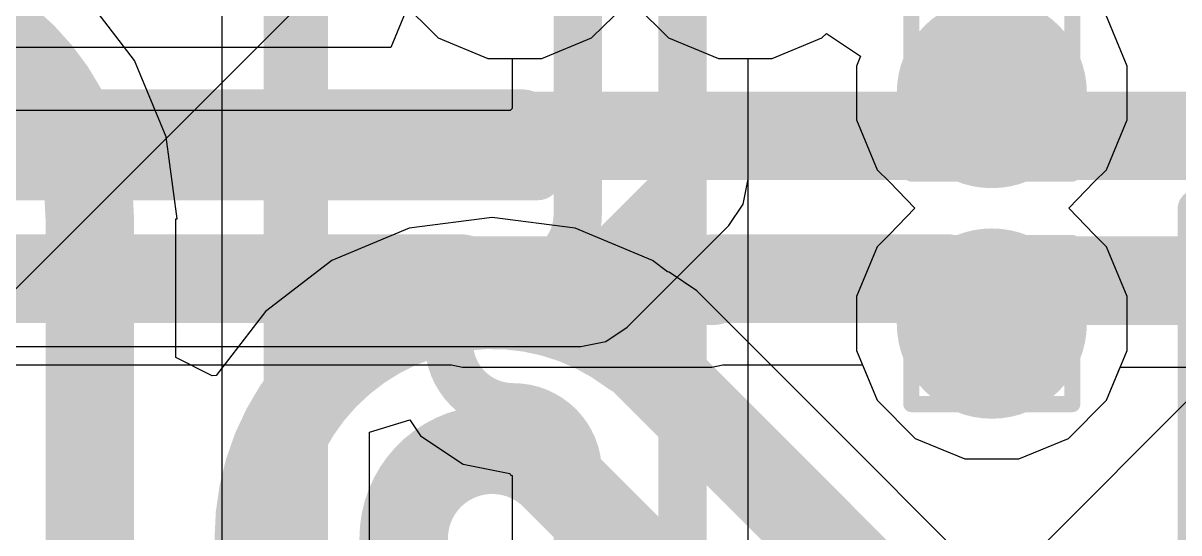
# Model space of a CAD drawing. Header units: inches. Extents: x -11 to 5433, y -4 to 5447.
# Drawn here: x 3.483 to 7.131, y 17.281 to 18.888 of the extents above; entities that cross this region are included whole.
import ezdxf

# ---------------------------------------------------------------- set-up
doc = ezdxf.new("R2010")
doc.units = ezdxf.units.IN
for name, color, linetype in [('Bottom Layer', 5, 'Continuous'), ('Drill Drawing', 1, 'Continuous'), ('Ground', 16, 'Continuous'), ('Power', 76, 'Continuous'), ('Top Layer', 1, 'Continuous'), ('Top Overlay', 2, 'Continuous'), ('Top Paste', 8, 'Continuous'), ('Top Solder', 216, 'Continuous'), ('Via Holes', 16, 'Continuous')]:
    doc.layers.add(name, color=color, linetype=linetype)

# ---------------------------------------------------------------- blocks, each defined once
blk = doc.blocks.new('R___0402_20')
at = {"layer": 'Top Layer'}
for points in [[(-0.6985, -0.3175), (-0.6985, 0.3174999999999999), (-0.2413000000000001, 0.3175), (-0.2412999999999999, -0.3174999999999999)], [(0.2413000000000001, -0.3175), (0.2412999999999999, 0.3174999999999999), (0.6985, 0.3175), (0.6985, -0.3174999999999999)]]:
    blk.add_hatch(color=1, dxfattribs=at).paths.add_polyline_path(points)
at = {"layer": 'Top Paste'}
for points in [[(-0.6985, -0.3175), (-0.6985, 0.3174999999999999), (-0.2413000000000001, 0.3175), (-0.2412999999999999, -0.3174999999999999)], [(0.2413000000000001, -0.3175), (0.2412999999999999, 0.3174999999999999), (0.6985, 0.3175), (0.6985, -0.3174999999999999)]]:
    blk.add_hatch(color=8, dxfattribs=at).paths.add_polyline_path(points)
at = {"layer": 'Top Solder'}
for points in [[(-0.75350116, -0.3725011600000001), (-0.75350116, 0.3725011599999999), (-0.18629884, 0.3725011600000001), (-0.1862988399999999, -0.3725011599999999)], [(0.18629884, -0.3725011600000001), (0.1862988399999999, 0.3725011599999999), (0.75350116, 0.3725011600000001), (0.75350116, -0.3725011599999999)]]:
    blk.add_hatch(color=216, dxfattribs=at).paths.add_polyline_path(points)
at = {"layer": 'Top Overlay'}
for points in [[(0.7874, 0.4064, 0.127, 0.127, 0), (-0.7874, 0.4064, 0.127, 0.127, 0)], [(-0.7874, -0.4064, 0.127, 0.127, 0), (-0.7874, 0.4064, 0.127, 0.127, 0)], [(0.7874, -0.4064, 0.127, 0.127, 0), (0.7874, 0.4064, 0.127, 0.127, 0)], [(0.7874, -0.4064, 0.127, 0.127, 0), (-0.7874, -0.4064, 0.127, 0.127, 0)], [(0.8128, -0.4318, 0.0032258, 0.0032258, 0), (-0.8128, -0.4318, 0.0032258, 0.0032258, 0)]]:
    blk.add_lwpolyline(points, format="xyseb", dxfattribs=at)
for points in [[(-0.8191499999999999, 0.4064, 0.0635, 0.0635, 1), (-0.7556499999999999, 0.4064, 0.0635, 0.0635, 1)], [(-0.8191499999999999, 0.4064, 0.0635, 0.0635, 1), (-0.7556499999999999, 0.4064, 0.0635, 0.0635, 1)], [(0.7556499999999999, 0.4064, 0.0635, 0.0635, 1), (0.8191499999999999, 0.4064, 0.0635, 0.0635, 1)], [(0.7556499999999999, 0.4064, 0.0635, 0.0635, 1), (0.8191499999999999, 0.4064, 0.0635, 0.0635, 1)], [(-0.8191499999999999, -0.4064, 0.0635, 0.0635, 1), (-0.7556499999999999, -0.4064, 0.0635, 0.0635, 1)], [(-0.8191499999999999, -0.4064, 0.0635, 0.0635, 1), (-0.7556499999999999, -0.4064, 0.0635, 0.0635, 1)], [(0.7556499999999999, -0.4064, 0.0635, 0.0635, 1), (0.8191499999999999, -0.4064, 0.0635, 0.0635, 1)], [(0.7556499999999999, -0.4064, 0.0635, 0.0635, 1), (0.8191499999999999, -0.4064, 0.0635, 0.0635, 1)], [(-0.81360518, -0.4318, 0.0016129, 0.0016129, 1), (-0.8119948199999999, -0.4318, 0.0016129, 0.0016129, 1)], [(0.8119948199999999, -0.4318, 0.0016129, 0.0016129, 1), (0.81360518, -0.4318, 0.0016129, 0.0016129, 1)]]:
    blk.add_lwpolyline(points, format="xyseb", close=True, dxfattribs=at)
blk = doc.blocks.new('TL3340AF160QG_48')
at = {"layer": 'Top Solder'}
for p in [(-1.70997118, 0.37511736), (0.7722387399999999, 1.95276216)]:
    blk.add_line(p, (-5443.02270804, 5441.637178679999), dxfattribs=at)

msp = doc.modelspace()

# ---------------------------------------------------------------- hatches: boundary and pattern name
at = {"layer": 'Bottom Layer'}
h = msp.add_hatch(color=5, dxfattribs=at)
edge = h.paths.add_edge_path()
edge.add_arc((6.540375539999999, 18.66795606), 0.2999994, 0, 360)
h = msp.add_hatch(color=5, dxfattribs=at)
edge = h.paths.add_edge_path()
edge.add_arc((6.540375539999999, 17.94095726), 0.2999994, 0, 360)
at = {"layer": 'Ground'}
h = msp.add_hatch(color=16, dxfattribs=at)
edge = h.paths.add_edge_path()
edge.add_arc((6.540375539999999, 18.66795606), 0.2999994, 0, 360)
h = msp.add_hatch(color=16, dxfattribs=at)
edge = h.paths.add_edge_path()
edge.add_arc((6.540375539999999, 17.94095726), 0.2999994, 0, 360)
at = {"layer": 'Power'}
h = msp.add_hatch(color=76, dxfattribs=at)
edge = h.paths.add_edge_path()
edge.add_arc((6.540375539999999, 18.66795606), 0.2999994, 0, 360)
h = msp.add_hatch(color=76, dxfattribs=at)
edge = h.paths.add_edge_path()
edge.add_arc((6.540375539999999, 17.94095726), 0.2999994, 0, 360)
at = {"layer": 'Top Layer'}
h = msp.add_hatch(color=1, dxfattribs=at)
edge = h.paths.add_edge_path()
edge.add_arc((6.540375539999999, 18.66795606), 0.2999994, 0, 360)
h = msp.add_hatch(color=1, dxfattribs=at)
edge = h.paths.add_edge_path()
edge.add_arc((6.540375539999999, 17.94095726), 0.2999994, 0, 360)
at = {"layer": 'Via Holes'}
h = msp.add_hatch(color=7, dxfattribs=at)
edge = h.paths.add_edge_path()
edge.add_arc((6.540375539999999, 18.66795606), 0.1499997, 0, 360)
h = msp.add_hatch(color=7, dxfattribs=at)
edge = h.paths.add_edge_path()
edge.add_arc((6.540375539999999, 17.94095726), 0.1499997, 0, 360)

# ---------------------------------------------------------------- linework, layer by layer
at = {"layer": 'Bottom Layer'}
for p, q in [((3.83514854, 18.7703841), (3.67636552, 18.97731282)), ((4.67330536, 18.96162324), (4.79342196, 18.84150664)), ((5.315828839999999, 18.88016544), (5.398795399999999, 18.96016528)), ((5.398795399999999, 18.96016528), (5.481761959999999, 18.88016544)), ((5.27717004, 18.84150664), (5.315828839999999, 18.88016544)), ((5.481761959999999, 18.88016544), (5.520420759999999, 18.84150664)), ((4.79342196, 18.84150664), (4.950360939999999, 18.77649788)), ((5.12023106, 18.77649788), (5.27717004, 18.84150664)), ((5.520420759999999, 18.84150664), (5.67735974, 18.77649788)), ((5.84722986, 18.77649788), (6.004168839999999, 18.84150664)), ((6.004168839999999, 18.84150664), (6.0185935, 18.8559313)), ((6.0185935, 18.8559313), (6.12625902, 18.78399088)), ((6.12625902, 18.78399088), (6.11337614, 18.75289112)), ((3.93496292, 18.52940922), (3.83514854, 18.7703841)), ((4.950360939999999, 18.77649788), (5.12023106, 18.77649788)), ((5.67735974, 18.77649788), (5.84722986, 18.77649788)), ((6.11337614, 18.75289112), (6.11337614, 18.583021)), ((6.11337614, 18.583021), (6.178384899999999, 18.42608202)), ((3.969009079999999, 18.27081182), (3.93496292, 18.52940922)), ((6.178384899999999, 18.42608202), (6.2170437, 18.38742322)), ((6.2170437, 18.38742322), (6.29704354, 18.30445666)), ((4.96375944, 18.27584356), (4.7018448, 18.24136306)), ((5.22567408, 18.24136306), (4.96375944, 18.27584356)), ((6.29704354, 18.30445666), (6.2170437, 18.2214901)), ((3.96568676, 17.8335432), (3.96568676, 18.27081182)), ((3.96568676, 18.27081182), (3.969009079999999, 18.27081182)), ((4.7018448, 18.24136306), (4.45778128, 18.14026598)), ((5.4697376, 18.14026598), (5.22567408, 18.24136306)), ((6.2170437, 18.2214901), (6.178384899999999, 18.1828313)), ((6.178384899999999, 18.1828313), (6.11337614, 18.02589232)), ((4.45778128, 18.14026598), (4.24819826, 17.97944842)), ((5.51724068, 18.10381698), (5.4697376, 18.14026598)), ((5.521718699999999, 18.10292544), (5.51724068, 18.10381698)), ((5.60993798, 18.04397966), (5.521718699999999, 18.10292544)), ((6.03235268, 17.62156496), (5.60993798, 18.04397966)), ((6.11337614, 18.02589232), (6.11337614, 17.8560222)), ((4.24819826, 17.97944842), (4.09268676, 17.77678182)), ((6.11337614, 17.8560222), (6.178384899999999, 17.69908322)), ((4.07944828, 17.7759741), (3.96568676, 17.8335432)), ((6.90236618, 17.69908322), (6.945797639999999, 17.80393188)), ((6.945797639999999, 17.80393188), (7.93368492, 17.80393188)), ((4.09268676, 17.77678182), (4.07944828, 17.7759741)), ((6.178384899999999, 17.69908322), (6.2985015, 17.57896662)), ((6.78224958, 17.57896662), (6.90236618, 17.69908322)), ((7.05205346, 16.60186418), (6.03235268, 17.62156496)), ((6.2985015, 17.57896662), (6.45544048, 17.51395786)), ((6.6253106, 17.51395786), (6.78224958, 17.57896662)), ((6.45544048, 17.51395786), (6.6253106, 17.51395786))]:
    msp.add_line(p, q, dxfattribs=at)
for points in [[(2.96986452, 18.99470928, 0.2794, 0.2794, -0.4142135623730951), (3.69376198, 18.27081182, 0.2794, 0.2794, 0)], [(6.540375539999999, 18.66795606, 0.2794, 0.2794, 0), (6.67527494, 18.53305666, 0.2794, 0.2794, 0)], [(6.67527494, 18.53305666, 0.2794, 0.2794, 0), (7.93369762, 18.53305666, 0.2794, 0.2794, 0)], [(3.69376198, 16.58409942, 0.2794, 0.2794, 0), (3.69376198, 18.27081182, 0.2794, 0.2794, 0)], [(6.540375539999999, 17.94095726, 0.2794, 0.2794, 0), (6.67527494, 18.07585666, 0.2794, 0.2794, 0)], [(6.67527494, 18.07585666, 0.2794, 0.2794, 0), (7.93369762, 18.07585666, 0.2794, 0.2794, 0)], [(4.22715944, 17.26388724, 0.2794, 0.2794, -0.6191797035056539), (5.407670159999999, 17.85169912, 0.2794, 0.2794, 0)], [(5.407670159999999, 17.85169912, 0.2794, 0.2794, 0), (5.417657439999999, 17.85169912, 0.2794, 0.2794, 0)], [(5.417657439999999, 17.85169912, 0.2794, 0.2794, 0), (5.840072139999999, 17.42928442, 0.2794, 0.2794, 0)], [(4.68435944, 17.26388724, 0.2794, 0.2794, -0.6693159565241121), (5.16194548, 17.46083122, 0.2794, 0.2794, 0)], [(5.16227822, 17.46050102, 0.2794, 0.2794, -0.0005146242736205246), (5.16194548, 17.46083122, 0.2794, 0.2794, 0)], [(5.16227822, 17.46050102, 0.2794, 0.2794, 0), (5.840072139999999, 16.7827071, 0.2794, 0.2794, 0)], [(5.840072139999999, 17.42928442, 0.2794, 0.2794, 0), (7.55407938, 15.71527718, 0.2794, 0.2794, 0)], [(4.22715944, 16.58409942, 0.2794, 0.2794, 0), (4.22715944, 17.26388724, 0.2794, 0.2794, 0)], [(4.68435944, 16.58409942, 0.2794, 0.2794, 0), (4.68435944, 17.26388724, 0.2794, 0.2794, 0)]]:
    msp.add_lwpolyline(points, format="xyseb", dxfattribs=at)
for points in [[(6.47052554, 18.66795606, 0.1397, 0.1397, 1), (6.61022554, 18.66795606, 0.1397, 0.1397, 1)], [(6.60542494, 18.53305666, 0.1397, 0.1397, 1), (6.74512494, 18.53305666, 0.1397, 0.1397, 1)], [(6.60542494, 18.53305666, 0.1397, 0.1397, 1), (6.74512494, 18.53305666, 0.1397, 0.1397, 1)], [(3.623911979999999, 18.27081182, 0.1397, 0.1397, 1), (3.763611979999999, 18.27081182, 0.1397, 0.1397, 1)], [(3.623911979999999, 18.27081182, 0.1397, 0.1397, 1), (3.763611979999999, 18.27081182, 0.1397, 0.1397, 1)], [(6.60542494, 18.07585666, 0.1397, 0.1397, 1), (6.74512494, 18.07585666, 0.1397, 0.1397, 1)], [(6.60542494, 18.07585666, 0.1397, 0.1397, 1), (6.74512494, 18.07585666, 0.1397, 0.1397, 1)], [(6.47052554, 17.94095726, 0.1397, 0.1397, 1), (6.61022554, 17.94095726, 0.1397, 0.1397, 1)], [(5.33782016, 17.85169912, 0.1397, 0.1397, 1), (5.477520159999999, 17.85169912, 0.1397, 0.1397, 1)], [(5.33782016, 17.85169912, 0.1397, 0.1397, 1), (5.477520159999999, 17.85169912, 0.1397, 0.1397, 1)], [(5.34780744, 17.85169912, 0.1397, 0.1397, 1), (5.48750744, 17.85169912, 0.1397, 0.1397, 1)], [(5.34780744, 17.85169912, 0.1397, 0.1397, 1), (5.48750744, 17.85169912, 0.1397, 0.1397, 1)], [(5.092095479999999, 17.46083122, 0.1397, 0.1397, 1), (5.23179548, 17.46083122, 0.1397, 0.1397, 1)], [(5.092095479999999, 17.46083122, 0.1397, 0.1397, 1), (5.23179548, 17.46083122, 0.1397, 0.1397, 1)], [(5.09242822, 17.46050102, 0.1397, 0.1397, 1), (5.232128219999999, 17.46050102, 0.1397, 0.1397, 1)], [(5.09242822, 17.46050102, 0.1397, 0.1397, 1), (5.232128219999999, 17.46050102, 0.1397, 0.1397, 1)], [(5.77022214, 17.42928442, 0.1397, 0.1397, 1), (5.90992214, 17.42928442, 0.1397, 0.1397, 1)], [(5.77022214, 17.42928442, 0.1397, 0.1397, 1), (5.90992214, 17.42928442, 0.1397, 0.1397, 1)], [(4.15730944, 17.26388724, 0.1397, 0.1397, 1), (4.29700944, 17.26388724, 0.1397, 0.1397, 1)], [(4.15730944, 17.26388724, 0.1397, 0.1397, 1), (4.29700944, 17.26388724, 0.1397, 0.1397, 1)], [(4.614509439999999, 17.26388724, 0.1397, 0.1397, 1), (4.754209439999999, 17.26388724, 0.1397, 0.1397, 1)], [(4.614509439999999, 17.26388724, 0.1397, 0.1397, 1), (4.754209439999999, 17.26388724, 0.1397, 0.1397, 1)]]:
    msp.add_lwpolyline(points, format="xyseb", close=True, dxfattribs=at)
at = {"layer": 'Drill Drawing'}
for points in [[(6.28637554, 18.41395606, 0.0508, 0.0508, 0), (6.28637554, 18.92195606, 0.0508, 0.0508, 0)], [(6.794375539999999, 18.41395606, 0.0508, 0.0508, 0), (6.794375539999999, 18.92195606, 0.0508, 0.0508, 0)], [(6.38797554, 18.82035606, 0.0508, 0.0508, 0), (6.69277554, 18.82035606, 0.0508, 0.0508, 0)], [(6.38797554, 18.51555606, 0.0508, 0.0508, 0), (6.38797554, 18.82035606, 0.0508, 0.0508, 0)], [(6.69277554, 18.51555606, 0.0508, 0.0508, 0), (6.69277554, 18.82035606, 0.0508, 0.0508, 0)], [(6.38797554, 18.51555606, 0.0508, 0.0508, 0), (6.69277554, 18.51555606, 0.0508, 0.0508, 0)], [(6.28637554, 18.41395606, 0.0508, 0.0508, 0), (6.794375539999999, 18.41395606, 0.0508, 0.0508, 0)], [(6.28637554, 18.19495726, 0.0508, 0.0508, 0), (6.794375539999999, 18.19495726, 0.0508, 0.0508, 0)], [(6.28637554, 17.68695726, 0.0508, 0.0508, 0), (6.28637554, 18.19495726, 0.0508, 0.0508, 0)], [(6.794375539999999, 17.68695726, 0.0508, 0.0508, 0), (6.794375539999999, 18.19495726, 0.0508, 0.0508, 0)], [(6.38797554, 18.09335726, 0.0508, 0.0508, 0), (6.69277554, 18.09335726, 0.0508, 0.0508, 0)], [(6.38797554, 17.78855726, 0.0508, 0.0508, 0), (6.38797554, 18.09335726, 0.0508, 0.0508, 0)], [(6.69277554, 17.78855726, 0.0508, 0.0508, 0), (6.69277554, 18.09335726, 0.0508, 0.0508, 0)], [(6.38797554, 17.78855726, 0.0508, 0.0508, 0), (6.69277554, 17.78855726, 0.0508, 0.0508, 0)], [(6.28637554, 17.68695726, 0.0508, 0.0508, 0), (6.794375539999999, 17.68695726, 0.0508, 0.0508, 0)]]:
    msp.add_lwpolyline(points, format="xyseb", dxfattribs=at)
for points in [[(6.375275540000001, 18.82035606, 0.0254, 0.0254, 1), (6.40067554, 18.82035606, 0.0254, 0.0254, 1)], [(6.375275540000001, 18.82035606, 0.0254, 0.0254, 1), (6.40067554, 18.82035606, 0.0254, 0.0254, 1)], [(6.680075539999999, 18.82035606, 0.0254, 0.0254, 1), (6.705475539999999, 18.82035606, 0.0254, 0.0254, 1)], [(6.680075539999999, 18.82035606, 0.0254, 0.0254, 1), (6.705475539999999, 18.82035606, 0.0254, 0.0254, 1)], [(6.375275540000001, 18.51555606, 0.0254, 0.0254, 1), (6.40067554, 18.51555606, 0.0254, 0.0254, 1)], [(6.375275540000001, 18.51555606, 0.0254, 0.0254, 1), (6.40067554, 18.51555606, 0.0254, 0.0254, 1)], [(6.680075539999999, 18.51555606, 0.0254, 0.0254, 1), (6.705475539999999, 18.51555606, 0.0254, 0.0254, 1)], [(6.680075539999999, 18.51555606, 0.0254, 0.0254, 1), (6.705475539999999, 18.51555606, 0.0254, 0.0254, 1)], [(6.273675539999999, 18.41395606, 0.0254, 0.0254, 1), (6.29907554, 18.41395606, 0.0254, 0.0254, 1)], [(6.273675539999999, 18.41395606, 0.0254, 0.0254, 1), (6.29907554, 18.41395606, 0.0254, 0.0254, 1)], [(6.781675539999999, 18.41395606, 0.0254, 0.0254, 1), (6.80707554, 18.41395606, 0.0254, 0.0254, 1)], [(6.781675539999999, 18.41395606, 0.0254, 0.0254, 1), (6.80707554, 18.41395606, 0.0254, 0.0254, 1)], [(6.273675539999999, 18.19495726, 0.0254, 0.0254, 1), (6.29907554, 18.19495726, 0.0254, 0.0254, 1)], [(6.273675539999999, 18.19495726, 0.0254, 0.0254, 1), (6.29907554, 18.19495726, 0.0254, 0.0254, 1)], [(6.781675539999999, 18.19495726, 0.0254, 0.0254, 1), (6.80707554, 18.19495726, 0.0254, 0.0254, 1)], [(6.781675539999999, 18.19495726, 0.0254, 0.0254, 1), (6.80707554, 18.19495726, 0.0254, 0.0254, 1)], [(6.375275540000001, 18.09335726, 0.0254, 0.0254, 1), (6.40067554, 18.09335726, 0.0254, 0.0254, 1)], [(6.375275540000001, 18.09335726, 0.0254, 0.0254, 1), (6.40067554, 18.09335726, 0.0254, 0.0254, 1)], [(6.680075539999999, 18.09335726, 0.0254, 0.0254, 1), (6.705475539999999, 18.09335726, 0.0254, 0.0254, 1)], [(6.680075539999999, 18.09335726, 0.0254, 0.0254, 1), (6.705475539999999, 18.09335726, 0.0254, 0.0254, 1)], [(6.375275540000001, 17.78855726, 0.0254, 0.0254, 1), (6.40067554, 17.78855726, 0.0254, 0.0254, 1)], [(6.375275540000001, 17.78855726, 0.0254, 0.0254, 1), (6.40067554, 17.78855726, 0.0254, 0.0254, 1)], [(6.680075539999999, 17.78855726, 0.0254, 0.0254, 1), (6.705475539999999, 17.78855726, 0.0254, 0.0254, 1)], [(6.680075539999999, 17.78855726, 0.0254, 0.0254, 1), (6.705475539999999, 17.78855726, 0.0254, 0.0254, 1)], [(6.273675539999999, 17.68695726, 0.0254, 0.0254, 1), (6.29907554, 17.68695726, 0.0254, 0.0254, 1)], [(6.273675539999999, 17.68695726, 0.0254, 0.0254, 1), (6.29907554, 17.68695726, 0.0254, 0.0254, 1)], [(6.781675539999999, 17.68695726, 0.0254, 0.0254, 1), (6.80707554, 17.68695726, 0.0254, 0.0254, 1)], [(6.781675539999999, 17.68695726, 0.0254, 0.0254, 1), (6.80707554, 17.68695726, 0.0254, 0.0254, 1)]]:
    msp.add_lwpolyline(points, format="xyseb", close=True, dxfattribs=at)
at = {"layer": 'Ground'}
for p, q in [((4.11073346, 20.45265658), (4.11073346, 7.89475434)), ((6.967374939999999, 18.75289112), (6.90236618, 18.9098301)), ((5.84722986, 18.77649788), (6.004168839999999, 18.84150664)), ((6.004168839999999, 18.84150664), (6.0185935, 18.8559313)), ((6.0185935, 18.8559313), (6.12625902, 18.78399088)), ((6.12625902, 18.78399088), (6.11337614, 18.75289112)), ((5.77107558, 15.11817906), (5.77107558, 18.77649788)), ((5.77107558, 18.77649788), (5.84722986, 18.77649788)), ((6.11337614, 18.75289112), (6.11337614, 18.583021)), ((6.967374939999999, 18.583021), (6.967374939999999, 18.75289112)), ((6.11337614, 18.583021), (6.178384899999999, 18.42608202)), ((6.90236618, 18.42608202), (6.967374939999999, 18.583021)), ((6.178384899999999, 18.42608202), (6.2170437, 18.38742322)), ((6.863707379999999, 18.38742322), (6.90236618, 18.42608202)), ((6.2170437, 18.38742322), (6.29704354, 18.30445666)), ((6.78370754, 18.30445666), (6.863707379999999, 18.38742322)), ((6.29704354, 18.30445666), (6.2170437, 18.2214901)), ((6.863707379999999, 18.2214901), (6.78370754, 18.30445666)), ((6.2170437, 18.2214901), (6.178384899999999, 18.1828313)), ((6.90236618, 18.1828313), (6.863707379999999, 18.2214901)), ((6.178384899999999, 18.1828313), (6.11337614, 18.02589232)), ((6.967374939999999, 18.02589232), (6.90236618, 18.1828313)), ((6.11337614, 18.02589232), (6.11337614, 17.8560222)), ((6.967374939999999, 17.8560222), (6.967374939999999, 18.02589232)), ((6.11337614, 17.8560222), (6.178384899999999, 17.69908322)), ((6.90236618, 17.69908322), (6.967374939999999, 17.8560222)), ((6.178384899999999, 17.69908322), (6.2985015, 17.57896662)), ((6.78224958, 17.57896662), (6.90236618, 17.69908322)), ((4.5768895, 17.59879894), (4.7038895, 17.63732312)), ((4.7038895, 17.63732312), (4.737470839999999, 17.58706668)), ((4.5768895, 7.79821148), (4.5768895, 17.59879894)), ((4.737470839999999, 17.58706668), (4.87190034, 17.49724466)), ((6.2985015, 17.57896662), (6.45544048, 17.51395786)), ((6.6253106, 17.51395786), (6.78224958, 17.57896662)), ((6.45544048, 17.51395786), (6.6253106, 17.51395786)), ((4.87190034, 17.49724466), (5.01911112, 17.46796354)), ((5.01911112, 17.46796354), (5.02077482, 17.46394526)), ((5.02077482, 17.46394526), (5.026515219999999, 17.46156782)), ((5.026515219999999, 17.46156782), (5.026515219999999, 15.94194932))]:
    msp.add_line(p, q, dxfattribs=at)
for points in [[(4.34381148, 7.79821148, 0.2032, 0.2032, 0), (4.34381148, 20.60084526, 0.2032, 0.2032, 0)], [(5.2336954, 18.76907854, 0.1524, 0.1524, 0), (5.2336954, 19.00509788, 0.1524, 0.1524, 0)], [(5.5638954, 6.313952319999999, 0.1524, 0.1524, 0), (5.5638954, 19.00509788, 0.1524, 0.1524, 0)], [(5.2336954, 18.28646584, 0.1524, 0.1524, 0), (5.2336954, 18.76907854, 0.1524, 0.1524, 0)], [(5.2336954, 18.28646584, 0.1524, 0.1524, -0.4142135623730951), (5.0304954, 18.08326584, 0.1524, 0.1524, 0)], [(5.03047, 17.67686584, 0.1524, 0.1524, -0.9999999999999999), (5.03047, 18.08326584, 0.1524, 0.1524, 0)], [(5.03047, 18.08326584, 0.1524, 0.1524, 0), (5.0304954, 18.08326584, 0.1524, 0.1524, 0)], [(5.03047, 17.67686584, 0.1524, 0.1524, 0), (5.0304954, 17.67686584, 0.1524, 0.1524, 0)], [(5.0304954, 17.67686584, 0.1524, 0.1524, -0.4142135623730951), (5.2336954, 17.47366584, 0.1524, 0.1524, 0)], [(5.2336954, 15.94194932, 0.1524, 0.1524, 0), (5.2336954, 17.47366584, 0.1524, 0.1524, 0)]]:
    msp.add_lwpolyline(points, format="xyseb", dxfattribs=at)
for points in [[(5.1955954, 18.76907854, 0.0762, 0.0762, 1), (5.2717954, 18.76907854, 0.0762, 0.0762, 1)], [(5.1955954, 18.76907854, 0.0762, 0.0762, 1), (5.2717954, 18.76907854, 0.0762, 0.0762, 1)], [(5.1955954, 18.28646584, 0.0762, 0.0762, 1), (5.2717954, 18.28646584, 0.0762, 0.0762, 1)], [(5.1955954, 18.28646584, 0.0762, 0.0762, 1), (5.2717954, 18.28646584, 0.0762, 0.0762, 1)], [(4.99237, 18.08326584, 0.0762, 0.0762, 1), (5.06857, 18.08326584, 0.0762, 0.0762, 1)], [(4.99237, 18.08326584, 0.0762, 0.0762, 1), (5.06857, 18.08326584, 0.0762, 0.0762, 1)], [(4.992395399999999, 18.08326584, 0.0762, 0.0762, 1), (5.0685954, 18.08326584, 0.0762, 0.0762, 1)], [(4.992395399999999, 18.08326584, 0.0762, 0.0762, 1), (5.0685954, 18.08326584, 0.0762, 0.0762, 1)], [(4.99237, 17.67686584, 0.0762, 0.0762, 1), (5.06857, 17.67686584, 0.0762, 0.0762, 1)], [(4.99237, 17.67686584, 0.0762, 0.0762, 1), (5.06857, 17.67686584, 0.0762, 0.0762, 1)], [(4.992395399999999, 17.67686584, 0.0762, 0.0762, 1), (5.0685954, 17.67686584, 0.0762, 0.0762, 1)], [(4.992395399999999, 17.67686584, 0.0762, 0.0762, 1), (5.0685954, 17.67686584, 0.0762, 0.0762, 1)], [(5.1955954, 17.47366584, 0.0762, 0.0762, 1), (5.2717954, 17.47366584, 0.0762, 0.0762, 1)], [(5.1955954, 17.47366584, 0.0762, 0.0762, 1), (5.2717954, 17.47366584, 0.0762, 0.0762, 1)]]:
    msp.add_lwpolyline(points, format="xyseb", close=True, dxfattribs=at)
at = {"layer": 'Power'}
for p, q in [((4.67330536, 18.96162324), (4.79342196, 18.84150664)), ((6.967374939999999, 18.75289112), (6.90236618, 18.9098301)), ((4.79342196, 18.84150664), (4.950360939999999, 18.77649788)), ((5.84722986, 18.77649788), (6.004168839999999, 18.84150664)), ((6.004168839999999, 18.84150664), (6.0185935, 18.8559313)), ((6.0185935, 18.8559313), (6.12625902, 18.78399088)), ((6.12625902, 18.78399088), (6.11337614, 18.75289112)), ((4.950360939999999, 18.77649788), (5.026515219999999, 18.77649788)), ((5.026515219999999, 18.77649788), (5.026515219999999, 18.6188731)), ((5.77107558, 18.55479398), (5.77107558, 18.77649788)), ((5.77107558, 18.77649788), (5.84722986, 18.77649788)), ((6.11337614, 18.75289112), (6.11337614, 18.583021)), ((6.967374939999999, 18.583021), (6.967374939999999, 18.75289112)), ((5.02087896, 18.61323938), (1.88381894, 18.61323938)), ((5.026515219999999, 18.6188731), (5.02087896, 18.61323938)), ((6.11337614, 18.583021), (6.178384899999999, 18.42608202)), ((6.90236618, 18.42608202), (6.967374939999999, 18.583021)), ((5.771078119999999, 18.55478128), (5.77107558, 18.55479398)), ((5.771078119999999, 18.39630052), (5.771078119999999, 18.55478128)), ((6.178384899999999, 18.42608202), (6.2170437, 18.38742322)), ((6.863707379999999, 18.38742322), (6.90236618, 18.42608202)), ((5.755307259999999, 18.31700426), (5.771080659999999, 18.39628782)), ((5.771080659999999, 18.39628782), (5.771078119999999, 18.39630052)), ((6.2170437, 18.38742322), (6.29704354, 18.30445666)), ((6.78370754, 18.30445666), (6.863707379999999, 18.38742322)), ((5.71039752, 18.24978824), (5.755307259999999, 18.31700426)), ((6.29704354, 18.30445666), (6.2170437, 18.2214901)), ((6.863707379999999, 18.2214901), (6.78370754, 18.30445666)), ((5.613689559999999, 18.15308028), (5.7103899, 18.24978316)), ((5.7103899, 18.24978316), (5.71039752, 18.24978824)), ((6.2170437, 18.2214901), (6.178384899999999, 18.1828313)), ((6.90236618, 18.1828313), (6.863707379999999, 18.2214901)), ((6.178384899999999, 18.1828313), (6.11337614, 18.02589232)), ((6.967374939999999, 18.02589232), (6.90236618, 18.1828313)), ((5.389971439999999, 17.92935962), (5.61367686, 18.15306758)), ((5.61367686, 18.15306758), (5.61368448, 18.15307266)), ((5.61368448, 18.15307266), (5.613689559999999, 18.15308028)), ((6.11337614, 18.02589232), (6.11337614, 17.8560222)), ((6.967374939999999, 17.8560222), (6.967374939999999, 18.02589232)), ((5.32275796, 17.88444988), (5.389971439999999, 17.92935962)), ((5.24347186, 17.86867648), (5.32275796, 17.88444988)), ((-2.28066854, 17.86867902), (5.24345916, 17.86867902)), ((5.24345916, 17.86867902), (5.24347186, 17.86867648)), ((6.11337614, 17.8560222), (6.178384899999999, 17.69908322)), ((6.90236618, 17.69908322), (6.967374939999999, 17.8560222)), ((6.178384899999999, 17.69908322), (6.2985015, 17.57896662)), ((6.78224958, 17.57896662), (6.90236618, 17.69908322)), ((6.2985015, 17.57896662), (6.45544048, 17.51395786)), ((6.6253106, 17.51395786), (6.78224958, 17.57896662)), ((6.45544048, 17.51395786), (6.6253106, 17.51395786))]:
    msp.add_line(p, q, dxfattribs=at)
for points in [[(5.2336954, 18.55478382, 0.1524, 0.1524, 0), (5.2336954, 19.00509788, 0.1524, 0.1524, 0)], [(5.5638954, 18.55478382, 0.1524, 0.1524, 0), (5.5638954, 19.00509788, 0.1524, 0.1524, 0)], [(5.10669794, 18.4060592, 0.1524, 0.1524, 0), (5.233697939999999, 18.5330592, 0.1524, 0.1524, 0)], [(5.2336954, 18.55478382, 0.1524, 0.1524, 0), (5.233697939999999, 18.55478128, 0.1524, 0.1524, 0)], [(5.233697939999999, 18.5330592, 0.1524, 0.1524, 0), (5.233697939999999, 18.55478128, 0.1524, 0.1524, 0)], [(5.5638954, 18.55478382, 0.1524, 0.1524, 0), (5.563897939999999, 18.55478128, 0.1524, 0.1524, 0)], [(5.563897939999999, 18.39628782, 0.1524, 0.1524, 0), (5.563897939999999, 18.55478128, 0.1524, 0.1524, 0)], [(-2.14884508, 18.4060592, 0.1524, 0.1524, 0), (5.10669794, 18.4060592, 0.1524, 0.1524, 0)], [(5.467184899999999, 18.29957478, 0.1524, 0.1524, 0), (5.563897939999999, 18.39628782, 0.1524, 0.1524, 0)], [(5.24347186, 18.0758592, 0.1524, 0.1524, 0), (5.467184899999999, 18.29957224, 0.1524, 0.1524, 0)], [(5.467184899999999, 18.29957224, 0.1524, 0.1524, 0), (5.467184899999999, 18.29957478, 0.1524, 0.1524, 0)], [(-2.28561646, 18.0758592, 0.1524, 0.1524, 0), (5.24347186, 18.0758592, 0.1524, 0.1524, 0)]]:
    msp.add_lwpolyline(points, format="xyseb", dxfattribs=at)
for points in [[(5.1955954, 18.55478382, 0.0762, 0.0762, 1), (5.2717954, 18.55478382, 0.0762, 0.0762, 1)], [(5.1955954, 18.55478382, 0.0762, 0.0762, 1), (5.2717954, 18.55478382, 0.0762, 0.0762, 1)], [(5.19559794, 18.55478128, 0.0762, 0.0762, 1), (5.271797939999999, 18.55478128, 0.0762, 0.0762, 1)], [(5.19559794, 18.55478128, 0.0762, 0.0762, 1), (5.271797939999999, 18.55478128, 0.0762, 0.0762, 1)], [(5.19559794, 18.5330592, 0.0762, 0.0762, 1), (5.271797939999999, 18.5330592, 0.0762, 0.0762, 1)], [(5.19559794, 18.5330592, 0.0762, 0.0762, 1), (5.271797939999999, 18.5330592, 0.0762, 0.0762, 1)], [(5.5257954, 18.55478382, 0.0762, 0.0762, 1), (5.6019954, 18.55478382, 0.0762, 0.0762, 1)], [(5.5257954, 18.55478382, 0.0762, 0.0762, 1), (5.6019954, 18.55478382, 0.0762, 0.0762, 1)], [(5.525797939999999, 18.55478128, 0.0762, 0.0762, 1), (5.60199794, 18.55478128, 0.0762, 0.0762, 1)], [(5.525797939999999, 18.55478128, 0.0762, 0.0762, 1), (5.60199794, 18.55478128, 0.0762, 0.0762, 1)], [(5.06859794, 18.4060592, 0.0762, 0.0762, 1), (5.14479794, 18.4060592, 0.0762, 0.0762, 1)], [(5.06859794, 18.4060592, 0.0762, 0.0762, 1), (5.14479794, 18.4060592, 0.0762, 0.0762, 1)], [(5.525797939999999, 18.39628782, 0.0762, 0.0762, 1), (5.60199794, 18.39628782, 0.0762, 0.0762, 1)], [(5.525797939999999, 18.39628782, 0.0762, 0.0762, 1), (5.60199794, 18.39628782, 0.0762, 0.0762, 1)], [(5.429084899999999, 18.29957478, 0.0762, 0.0762, 1), (5.505284899999999, 18.29957478, 0.0762, 0.0762, 1)], [(5.429084899999999, 18.29957478, 0.0762, 0.0762, 1), (5.505284899999999, 18.29957478, 0.0762, 0.0762, 1)], [(5.429084899999999, 18.29957224, 0.0762, 0.0762, 1), (5.505284899999999, 18.29957224, 0.0762, 0.0762, 1)], [(5.429084899999999, 18.29957224, 0.0762, 0.0762, 1), (5.505284899999999, 18.29957224, 0.0762, 0.0762, 1)], [(5.20537186, 18.0758592, 0.0762, 0.0762, 1), (5.28157186, 18.0758592, 0.0762, 0.0762, 1)], [(5.20537186, 18.0758592, 0.0762, 0.0762, 1), (5.28157186, 18.0758592, 0.0762, 0.0762, 1)]]:
    msp.add_lwpolyline(points, format="xyseb", close=True, dxfattribs=at)
at = {"layer": 'Top Layer'}
for p, q in [((4.69599518, 18.93893342), (4.643389239999999, 18.81193342)), ((6.967374939999999, 18.75289112), (6.90236618, 18.9098301)), ((4.643389239999999, 18.81193342), (-1.6532733, 18.81193342)), ((6.967374939999999, 18.583021), (6.967374939999999, 18.75289112)), ((6.90236618, 18.42608202), (6.967374939999999, 18.583021)), ((6.863707379999999, 18.38742322), (6.90236618, 18.42608202)), ((6.78370754, 18.30445666), (6.863707379999999, 18.38742322)), ((6.863707379999999, 18.2214901), (6.78370754, 18.30445666)), ((6.90236618, 18.1828313), (6.863707379999999, 18.2214901)), ((6.967374939999999, 18.02589232), (6.90236618, 18.1828313)), ((6.967374939999999, 17.8560222), (6.967374939999999, 18.02589232)), ((6.90236618, 17.69908322), (6.967374939999999, 17.8560222)), ((-3.33045816, 17.81088386), (4.835286239999999, 17.81088386)), ((4.835286239999999, 17.81088386), (4.870246799999999, 17.80392934)), ((4.870246799999999, 17.80392934), (4.8702595, 17.80393188)), ((4.8702595, 17.80393188), (5.65656222, 17.80393188)), ((5.65656222, 17.80393188), (5.69151262, 17.81088386)), ((5.69151262, 17.81088386), (6.13207308, 17.81088386)), ((6.13207308, 17.81088386), (6.178384899999999, 17.69908322)), ((6.178384899999999, 17.69908322), (6.2985015, 17.57896662)), ((6.78224958, 17.57896662), (6.90236618, 17.69908322)), ((6.2985015, 17.57896662), (6.45544048, 17.51395786)), ((6.6253106, 17.51395786), (6.78224958, 17.57896662)), ((6.45544048, 17.51395786), (6.6253106, 17.51395786))]:
    msp.add_line(p, q, dxfattribs=at)
for points in [[(6.40547614, 18.53305666, 0.2794, 0.2794, 0), (6.540375539999999, 18.66795606, 0.2794, 0.2794, 0)], [(-3.60098086, 18.54000864, 0.2794, 0.2794, 0), (5.052672139999999, 18.54000864, 0.2794, 0.2794, 0)], [(5.052672139999999, 18.54000864, 0.2794, 0.2794, 0), (5.05962412, 18.53305666, 0.2794, 0.2794, 0)], [(5.05962412, 18.53305666, 0.2794, 0.2794, 0), (6.40547614, 18.53305666, 0.2794, 0.2794, 0)], [(-3.60098086, 18.08280864, 0.2794, 0.2794, 0), (4.86329482, 18.08280864, 0.2794, 0.2794, 0)], [(4.86329482, 18.08280864, 0.2794, 0.2794, 0), (4.870246799999999, 18.07585666, 0.2794, 0.2794, 0)], [(4.870246799999999, 18.07585666, 0.2794, 0.2794, 0), (5.65656222, 18.07585666, 0.2794, 0.2794, 0)], [(5.65656222, 18.07585666, 0.2794, 0.2794, 0), (5.6635142, 18.08280864, 0.2794, 0.2794, 0)], [(5.6635142, 18.08280864, 0.2794, 0.2794, 0), (6.398524159999999, 18.08280864, 0.2794, 0.2794, 0)], [(6.398524159999999, 18.08280864, 0.2794, 0.2794, 0), (6.540375539999999, 17.94095726, 0.2794, 0.2794, 0)]]:
    msp.add_lwpolyline(points, format="xyseb", dxfattribs=at)
for points in [[(6.47052554, 18.66795606, 0.1397, 0.1397, 1), (6.61022554, 18.66795606, 0.1397, 0.1397, 1)], [(4.98282214, 18.54000864, 0.1397, 0.1397, 1), (5.122522139999999, 18.54000864, 0.1397, 0.1397, 1)], [(4.98282214, 18.54000864, 0.1397, 0.1397, 1), (5.122522139999999, 18.54000864, 0.1397, 0.1397, 1)], [(4.98977412, 18.53305666, 0.1397, 0.1397, 1), (5.12947412, 18.53305666, 0.1397, 0.1397, 1)], [(4.98977412, 18.53305666, 0.1397, 0.1397, 1), (5.12947412, 18.53305666, 0.1397, 0.1397, 1)], [(6.33562614, 18.53305666, 0.1397, 0.1397, 1), (6.47532614, 18.53305666, 0.1397, 0.1397, 1)], [(6.33562614, 18.53305666, 0.1397, 0.1397, 1), (6.47532614, 18.53305666, 0.1397, 0.1397, 1)], [(4.793444819999999, 18.08280864, 0.1397, 0.1397, 1), (4.93314482, 18.08280864, 0.1397, 0.1397, 1)], [(4.793444819999999, 18.08280864, 0.1397, 0.1397, 1), (4.93314482, 18.08280864, 0.1397, 0.1397, 1)], [(4.8003968, 18.07585666, 0.1397, 0.1397, 1), (4.9400968, 18.07585666, 0.1397, 0.1397, 1)], [(4.8003968, 18.07585666, 0.1397, 0.1397, 1), (4.9400968, 18.07585666, 0.1397, 0.1397, 1)], [(5.586712219999999, 18.07585666, 0.1397, 0.1397, 1), (5.726412219999999, 18.07585666, 0.1397, 0.1397, 1)], [(5.586712219999999, 18.07585666, 0.1397, 0.1397, 1), (5.726412219999999, 18.07585666, 0.1397, 0.1397, 1)], [(5.5936642, 18.08280864, 0.1397, 0.1397, 1), (5.7333642, 18.08280864, 0.1397, 0.1397, 1)], [(5.5936642, 18.08280864, 0.1397, 0.1397, 1), (5.7333642, 18.08280864, 0.1397, 0.1397, 1)], [(6.328674159999999, 18.08280864, 0.1397, 0.1397, 1), (6.46837416, 18.08280864, 0.1397, 0.1397, 1)], [(6.328674159999999, 18.08280864, 0.1397, 0.1397, 1), (6.46837416, 18.08280864, 0.1397, 0.1397, 1)], [(6.47052554, 17.94095726, 0.1397, 0.1397, 1), (6.61022554, 17.94095726, 0.1397, 0.1397, 1)]]:
    msp.add_lwpolyline(points, format="xyseb", close=True, dxfattribs=at)

# ---------------------------------------------------------------- block references
at = {"rotation": 270}
for name, p in [('TL3340AF160QG_48', (-8.78504466, 4.4704)), ('R___0402_20', (7.59638562, 17.51362766))]:
    msp.add_blockref(name, p, dxfattribs=at)

doc.saveas('drawing.dxf')
